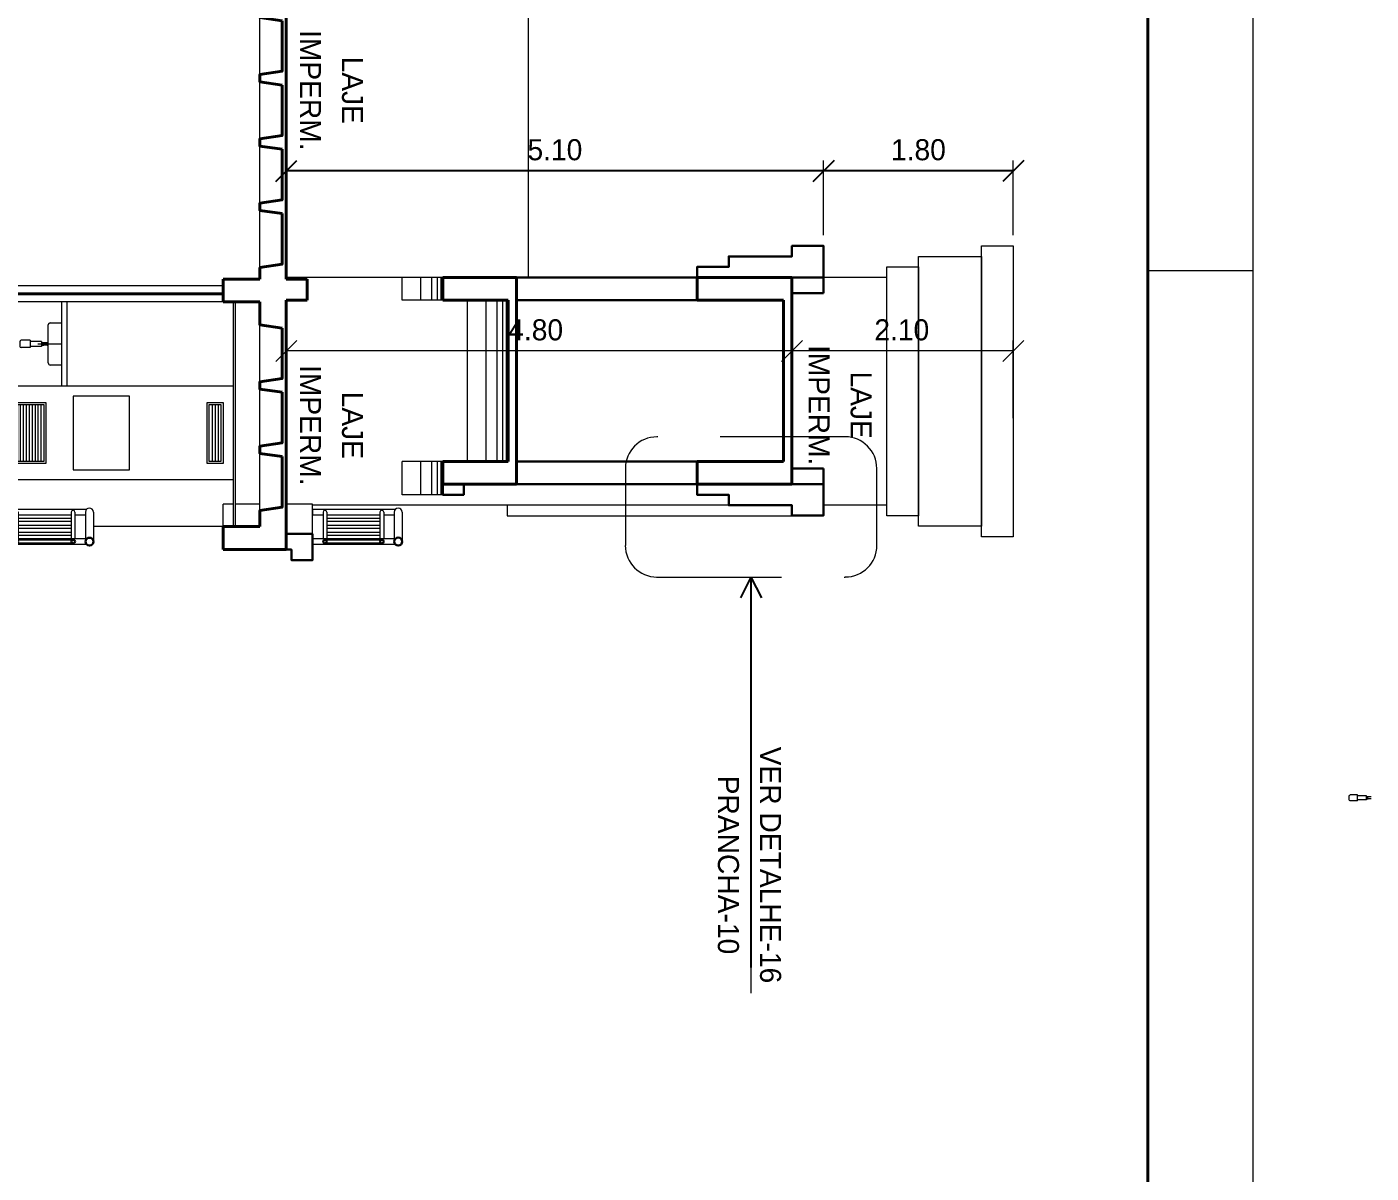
# Model space of a CAD drawing. Header units: metres. Extents: x -62 to 23, y -77 to 42.
# Drawn here: x 10.64 to 23.4, y 6.99 to 17.87 of the extents above; entities that cross this region are included whole.
import ezdxf
from ezdxf.enums import TextEntityAlignment as Align

# ---------------------------------------------------------------- set-up
doc = ezdxf.new("R2010")
doc.units = ezdxf.units.M
doc.header["$MEASUREMENT"] = 0
doc.linetypes.add('DGN Style 3', pattern=[2.76643, 1.976022, -0.790409])
doc.linetypes.add('DGN Style 4', pattern=[3.163611, 1.580817, -0.790409, 0.001976, -0.790409])
for name, color, linetype, lineweight in [('1 - Eixos', 7, 'Continuous', 0), ('11 - Acabamentos', 7, 'Continuous', 0), ('15 - Esquadrias Janelas', 7, 'Continuous', 0), ('19 - Estrutura Metálica', 7, 'Continuous', 0), ('32 - Forro', 7, 'Continuous', 0), ('5 - Laje em Corte', 7, 'Continuous', 0), ('7 - Alvenaria', 7, 'Continuous', 0), ('CORNIJAS_VAR NA PLANTA PTIPO 1', 7, 'Continuous', 0), ('Level 1-1', 7, 'Continuous', 0), ('Level 12', 7, 'Continuous', 0), ('Level 24-1', 7, 'Continuous', 0), ('Level 28-1', 7, 'Continuous', 0), ('Level 36', 7, 'Continuous', 0), ('Level 41', 7, 'Continuous', 0), ('Level 44', 7, 'Continuous', 0), ('Level 63', 7, 'Continuous', 0), ('Level 7-1', 7, 'Continuous', 0)]:
    doc.layers.add(name, color=color, linetype=linetype, lineweight=lineweight)
doc.styles.add('Style-CIVIL', font='CIVIL.shx')
doc.styles.add('Style-INTL_ENGINEERING', font='INTL_ENGINEERING.shx')
doc.dimstyles.get("Standard").update_dxf_attribs({"dimtxt": 0.18, "dimasz": 0.18, "dimexe": 0.18, "dimexo": 0.0625, "dimgap": 0.09, "dimtad": 0, "dimtih": 1, "dimtoh": 1, "dimdec": 4, "dimzin": 1, "dimdsep": 46, "dimtxsty": 'Standard', "dimcen": 0, "dimadec": 0, "dimazin": 0, "dimtfac": 1, "dimtdec": 4, "dimtofl": 0, "dimtmove": 0, "dimatfit": 3, "dimfxl": 0, "dimtolj": 1, "dimtzin": 1, "dimarcsym": 0})

# ---------------------------------------------------------------- blocks, each defined once
blk = doc.blocks.new('*U8')
at = {"layer": '19 - Estrutura Metálica', "color": 172, "linetype": 'Continuous', "lineweight": 0, "flags": 128}
for points in [[(0.335, 0.025), (-0.45, 0.025), (-0.45, -0.025), (0.335, -0.025)], [(0.195, 0.013), (-0.32, 0.013)], [(-0.32, -0.012), (0.195, -0.012)]]:
    blk.add_lwpolyline(points, dxfattribs=at)
at = {"layer": '19 - Estrutura Metálica', "color": 172, "linetype": 'Continuous', "lineweight": 30}
for centre, radius in [((-0.332, 0), 0.0175), ((0.208, 0), 0.0175), ((0.363, 0), 0.0375)]:
    blk.add_circle(centre, radius, dxfattribs=at)
blk = doc.blocks.new('*U12')
at = {"layer": 'Level 44', "color": 7, "linetype": 'Continuous', "lineweight": 30}
for p, q in [((-1.05, 0.075), (-1.05, -0.075)), ((1.05, 0.075), (1.05, -0.075))]:
    blk.add_line(p, q, dxfattribs=at)
at = {"layer": 'Level 44', "color": 7, "linetype": 'Continuous', "lineweight": 0}
for p, q in [((1.05, 0.075), (-1.05, 0.075)), ((1.05, -0.075), (-1.05, -0.075))]:
    blk.add_line(p, q, dxfattribs=at)
at = {"layer": 'Level 44', "color": 7, "linetype": 'Continuous', "lineweight": 40}
blk.add_line((1.05, 0), (-1.05, 0), dxfattribs=at)
blk = doc.blocks.new('*U13')
at = {"layer": 'Level 44', "color": 7, "linetype": 'Continuous', "lineweight": 30}
for p, q in [((-1.05, 0.075), (-1.05, -0.075)), ((1.28, 0.075), (1.28, -0.075))]:
    blk.add_line(p, q, dxfattribs=at)
at = {"layer": 'Level 44', "color": 7, "linetype": 'Continuous', "lineweight": 0}
for p, q in [((1.28, 0.075), (-1.05, 0.075)), ((1.28, -0.075), (-1.05, -0.075))]:
    blk.add_line(p, q, dxfattribs=at)
at = {"layer": 'Level 44', "color": 7, "linetype": 'Continuous', "lineweight": 40}
blk.add_line((1.28, 0), (-1.05, 0), dxfattribs=at)
blk = doc.blocks.new('*U14')
at = {"layer": '19 - Estrutura Metálica', "color": 171, "linetype": 'Continuous', "lineweight": 30}
for p, q in [((0.007, 0.014), (0.017, 0.006)), ((0.013, 0.022), (0.023, 0.014)), ((-0.016, -0.063), (0.019, -0.022)), ((-0.008, -0.069), (0.027, -0.029))]:
    blk.add_line(p, q, dxfattribs=at)
for radius in [0.025, 0.015]:
    blk.add_circle((-0.009, 0.034), radius, dxfattribs=at)
for radius, start, end in [(0.02, 318.3321, 47.1052), (0.03, 319.6851, 49.6329)]:
    blk.add_arc((0.004, -0.009), radius, start, end, dxfattribs=at)
blk = doc.blocks.new('*U15')
at = {"layer": '19 - Estrutura Metálica', "color": 171, "linetype": 'Continuous', "lineweight": 30}
for p, q in [((0.007, 0.014), (0.017, 0.006)), ((0.013, 0.022), (0.023, 0.014)), ((-0.016, -0.063), (0.019, -0.022)), ((-0.008, -0.069), (0.027, -0.029))]:
    blk.add_line(p, q, dxfattribs=at)
at = {"layer": '19 - Estrutura Metálica', "color": 171, "linetype": 'Continuous', "lineweight": 30, "extrusion": (0, 0, -1)}
for radius in [0.025, 0.015]:
    blk.add_circle((0.009, 0.034), radius, dxfattribs=at)
at = {"layer": '19 - Estrutura Metálica', "color": 171, "linetype": 'Continuous', "lineweight": 30}
for radius, start, end in [(0.02, 318.3321, 47.1052), (0.03, 319.6851, 49.6329)]:
    blk.add_arc((0.004, -0.009), radius, start, end, dxfattribs=at)
blk = doc.blocks.new('*U16')
at = {"layer": '19 - Estrutura Metálica', "color": 172, "linetype": 'Continuous', "lineweight": 0, "flags": 128}
for points in [[(0.335, 0.025), (-0.45, 0.025), (-0.45, -0.025), (0.335, -0.025)], [(0.195, 0.013), (-0.32, 0.013)], [(-0.32, -0.012), (0.195, -0.012)]]:
    blk.add_lwpolyline(points, dxfattribs=at)
at = {"layer": '19 - Estrutura Metálica', "color": 172, "linetype": 'Continuous', "lineweight": 30}
for centre, radius in [((-0.332, 0), 0.0175), ((0.208, 0), 0.0175), ((0.363, 0), 0.0375)]:
    blk.add_circle(centre, radius, dxfattribs=at)
blk = doc.blocks.new('SIFAOF')
at = {"color": 172, "linetype": 'Continuous', "lineweight": 0}
for p, q in [((-0.017, 0), (-0.017, -0.007)), ((-0.012, 0), (-0.012, -0.059)), ((0, -0.007), (0, 0)), ((0.012, 0), (0.012, -0.059)), ((0.017, 0), (0.017, -0.007)), ((-0.023, -0.065), (0.023, -0.065)), ((-0.023, -0.065), (-0.023, -0.17)), ((-0.017, -0.007), (0.017, -0.007)), ((-0.017, -0.048), (0.017, -0.048)), ((-0.017, -0.059), (0.017, -0.059)), ((-0.017, -0.059), (-0.017, -0.065)), ((-0.012, -0.059), (0.008, -0.048)), ((-0.012, -0.057), (0.004, -0.048)), ((-0.012, -0.054), (-0.001, -0.048)), ((-0.012, -0.051), (-0.006, -0.048)), ((-0.012, -0.049), (-0.01, -0.048)), ((-0.007, -0.059), (0.012, -0.049)), ((-0.003, -0.059), (0.012, -0.051)), ((0.002, -0.059), (0.012, -0.054)), ((0.007, -0.059), (0.012, -0.057)), ((0.011, -0.059), (0.012, -0.059)), ((0.017, -0.059), (0.017, -0.065)), ((0.023, -0.065), (0.023, -0.17)), ((-0.035, -0.17), (0.035, -0.17)), ((-0.035, -0.17), (-0.035, -0.257)), ((0.035, -0.17), (0.035, -0.257)), ((-0.023, -0.269), (0.023, -0.269))]:
    blk.add_line(p, q, dxfattribs=at)
for centre, start, end in [((-0.023, -0.257), 180, 270), ((0.023, -0.257), 270, 0)]:
    blk.add_arc(centre, 0.0116, start, end, dxfattribs=at)
blk = doc.blocks.new('*U17')
at = {"layer": 'Level 36', "color": 172, "linetype": 'Continuous', "lineweight": 13}
for p, q in [((0.045, -0.18), (0.045, 0.18)), ((0.065, 0.2), (0.174, 0.2)), ((0.174, -0.2), (0.065, -0.2))]:
    blk.add_line(p, q, dxfattribs=at)
at = {"layer": 'Level 36', "color": 172, "linetype": 'DGN Style 4', "lineweight": 13}
blk.add_line((-0.054, 0), (0.174, 0), dxfattribs=at)
at = {"layer": 'Level 36', "color": 172, "linetype": 'Continuous', "lineweight": 13, "flags": 128}
for points in [[(0.174, -0.4), (0.174, 0.4)], [(0.224, -0.4), (0.224, 0.4)]]:
    blk.add_lwpolyline(points, dxfattribs=at)
at = {"layer": 'Level 36', "color": 172, "linetype": 'Continuous', "lineweight": 13, "extrusion": (0, 0, -1)}
blk.add_arc((-0.065, 0.18), 0.02, 359.9998, 89.9998, dxfattribs=at)
at = {"layer": 'Level 36', "color": 172, "linetype": 'Continuous', "lineweight": 13}
for centre, start, end in [((0.065, 0.18), 90.0002, 180.0001), ((0.065, -0.18), 180.0002, 270.0002)]:
    blk.add_arc(centre, 0.02, start, end, dxfattribs=at)
at = {"layer": 'Level 41', "color": 7, "linetype": 'Continuous', "lineweight": 30, "rotation": 270}
blk.add_blockref('SIFAOF', (0.045, 0), dxfattribs=at)
blk = doc.blocks.new('*U11')
at = {"layer": '11 - Acabamentos', "color": 30, "linetype": 'Continuous', "lineweight": 13}
for p, q in [((1.24, -6.198), (-1.19, -6.198)), ((1.14, -6.641), (-0.09, -6.641))]:
    blk.add_line(p, q, dxfattribs=at)
at = {"layer": '15 - Esquadrias Janelas', "color": 7, "linetype": 'Continuous', "lineweight": 0, "flags": 128}
for points in [[(0.96, 3.322), (0.96, 2.772), (-0.24, 2.772), (-0.24, 3.322)], [(0.91, 3.272), (0.91, 2.822), (-0.19, 2.822), (-0.19, 3.272)], [(-0.24, 2.772), (-0.24, 2.222), (0.96, 2.222), (0.96, 2.772)], [(-0.19, 2.722), (-0.19, 2.272), (0.91, 2.272), (0.91, 2.722)]]:
    blk.add_lwpolyline(points, close=True, dxfattribs=at)
at = {"layer": '19 - Estrutura Metálica', "color": 172, "linetype": 'Continuous', "lineweight": 0}
for p, q in [((-0.84, -6.503), (-0.84, -6.758)), ((-0.805, -6.503), (-0.805, -6.758)), ((-0.3, -6.503), (-0.3, -6.758)), ((-0.265, -6.503), (-0.265, -6.758)), ((-0.165, -6.503), (-0.165, -6.758)), ((-0.09, -6.503), (-0.09, -6.783))]:
    blk.add_line(p, q, dxfattribs=at)
at = {"layer": '19 - Estrutura Metálica', "color": 172, "linetype": 'Continuous', "lineweight": 0, "flags": 128}
for points in [[(-0.155, -6.478), (-0.94, -6.478), (-0.94, -6.528), (-0.84, -6.528)], [(-0.805, -6.528), (-0.3, -6.528)], [(-0.3, -6.564), (-0.805, -6.564)], [(-0.805, -6.589), (-0.3, -6.589)], [(-0.3, -6.63), (-0.805, -6.63)], [(-0.265, -6.528), (-0.165, -6.528)], [(-0.805, -6.655), (-0.3, -6.655)], [(-0.3, -6.696), (-0.805, -6.696)], [(-0.805, -6.721), (-0.3, -6.721)]]:
    blk.add_lwpolyline(points, dxfattribs=at)
at = {"layer": '19 - Estrutura Metálica', "color": 172, "linetype": 'Continuous', "lineweight": 0}
for centre, radius in [((-0.823, -6.503), 0.0175), ((-0.283, -6.503), 0.0175), ((-0.128, -6.503), 0.0375)]:
    blk.add_arc(centre, radius, 0, 180, dxfattribs=at)
at = {"layer": '32 - Forro', "color": 30, "linetype": 'Continuous', "lineweight": 13}
for p, q in [((-1.64, -6.641), (-1.64, -4.508)), ((-1.62, -6.641), (-1.62, -4.508))]:
    blk.add_line(p, q, dxfattribs=at)
at = {"layer": '5 - Laje em Corte', "color": 1, "linetype": 'Continuous', "lineweight": 40}
for p, q in [((1.74, 6.958), (-1.14, 6.958)), ((-0.16, 6.743), (-1.14, 6.743)), ((-0.16, 5.502), (-0.16, 6.743)), ((-0.06, 5.532), (-0.06, 6.743)), ((1.74, 6.743), (-0.06, 6.743)), ((0.56, 4.422), (-0.16, 5.502)), ((-0.06, 5.532), (0.12, 5.532)), ((0.12, 5.262), (0.12, 5.532)), ((0.3, 5.262), (0.12, 5.262)), ((0.3, 4.992), (0.3, 5.262)), ((0.48, 4.992), (0.3, 4.992)), ((0.48, 4.722), (0.48, 4.992)), ((0.66, 4.722), (0.48, 4.722)), ((0.66, 3.372), (0.66, 4.722)), ((0.56, 3.372), (0.56, 4.422)), ((-1.14, 3.522), (-1.74, 3.522)), ((-1.74, 3.522), (-1.74, 3.372)), ((-1.14, 3.522), (-1.14, -4.358)), ((-1.22, 3.372), (-1.74, 3.372)), ((-1.22, 3.372), (-1.22, 2.172)), ((0.56, 3.372), (0.66, 3.372)), ((-1.22, 2.172), (-1.74, 2.172)), ((-1.74, 2.172), (-1.74, 1.958)), ((-1.39, 1.958), (-1.74, 1.958)), ((-1.39, -4.292), (-1.74, -4.292)), ((-1.74, -4.292), (-1.74, -4.508)), ((-1.19, -4.358), (-1.19, -6.858)), ((-1.19, -4.358), (-1.14, -4.358)), ((-1.44, -4.508), (-1.74, -4.508)), ((-1.44, -6.641), (-1.74, -6.641)), ((-1.74, -6.641), (-1.74, -6.858)), ((-1.19, -6.858), (-1.74, -6.858))]:
    blk.add_line(p, q, dxfattribs=at)
at = {"layer": '5 - Laje em Corte', "color": 1, "linetype": 'Continuous', "lineweight": 0}
for p, q in [((-1.39, -4.182), (-1.39, 1.848)), ((-1.44, -6.487), (-1.44, -4.727)), ((-1.74, -6.641), (-1.74, -6.428)), ((-1.64, -6.428), (-1.74, -6.428)), ((-1.44, -6.428), (-1.62, -6.428))]:
    blk.add_line(p, q, dxfattribs=at)
at = {"layer": '5 - Laje em Corte', "color": 1, "linetype": 'Continuous', "lineweight": 40, "flags": 128}
for points in [[(-1.39, 1.958), (-1.39, 1.848), (-1.18, 1.818)], [(-1.18, 1.818), (-1.18, 1.338), (-1.39, 1.308), (-1.39, 1.238), (-1.18, 1.208)], [(-1.18, 1.208), (-1.18, 0.728), (-1.39, 0.698), (-1.39, 0.628), (-1.18, 0.598)], [(-1.18, 0.598), (-1.18, 0.118), (-1.39, 0.088), (-1.39, 0.018), (-1.18, -0.012)], [(-1.18, -0.012), (-1.18, -0.492), (-1.39, -0.522), (-1.39, -0.592), (-1.18, -0.622)], [(-1.18, -0.622), (-1.18, -1.102), (-1.39, -1.132), (-1.39, -1.202), (-1.18, -1.232)], [(-1.18, -1.232), (-1.18, -1.712), (-1.39, -1.742), (-1.39, -1.812), (-1.18, -1.842)], [(-1.18, -1.842), (-1.18, -2.322), (-1.39, -2.352), (-1.39, -2.422), (-1.18, -2.452)], [(-1.18, -2.452), (-1.18, -2.932), (-1.39, -2.962), (-1.39, -3.032), (-1.18, -3.062)], [(-1.18, -3.062), (-1.18, -3.542), (-1.39, -3.572), (-1.39, -3.642), (-1.18, -3.672)], [(-1.18, -3.672), (-1.18, -4.152), (-1.39, -4.182)], [(-1.39, -4.182), (-1.39, -4.292)], [(-1.44, -4.508), (-1.44, -4.727), (-1.23, -4.757)], [(-1.23, -4.757), (-1.23, -5.237), (-1.44, -5.267), (-1.44, -5.337), (-1.23, -5.367)], [(-1.23, -5.367), (-1.23, -5.847), (-1.44, -5.877), (-1.44, -5.947), (-1.23, -5.977)], [(-1.23, -5.977), (-1.23, -6.457), (-1.44, -6.487), (-1.44, -6.641)]]:
    blk.add_lwpolyline(points, dxfattribs=at)
at = {"layer": '7 - Alvenaria', "color": 7, "linetype": 'Continuous', "lineweight": 30}
blk.add_line((-0.94, -6.708), (-1.19, -6.708), dxfattribs=at)
at = {"layer": '7 - Alvenaria', "color": 7, "linetype": 'Continuous', "lineweight": 30, "flags": 128}
blk.add_lwpolyline([(-0.94, -6.708), (-0.94, -6.958), (-1.14, -6.958), (-1.14, -6.858), (-1.19, -6.858)], dxfattribs=at)
at = {"layer": 'CORNIJAS_VAR NA PLANTA PTIPO 1', "color": 7, "linetype": 'Continuous', "lineweight": 30}
for p, q in [((1.14, 2.172), (0.96, 2.172)), ((1.14, 2.022), (0.96, 2.022))]:
    blk.add_line(p, q, dxfattribs=at)
at = {"layer": 'CORNIJAS_VAR NA PLANTA PTIPO 1', "color": 7, "linetype": 'Continuous', "lineweight": 13}
for p, q in [((-0.94, -6.428), (-1.19, -6.428)), ((-0.94, -6.708), (-0.94, -6.428))]:
    blk.add_line(p, q, dxfattribs=at)
at = {"layer": 'Level 28-1', "color": 171, "linetype": 'Continuous', "lineweight": 13}
for p, q in [((0.771, 6.703), (-0.06, 6.703)), ((0.821, 6.665), (-0.06, 6.665)), ((0.821, 6.703), (0.778, 6.703)), ((0.821, 5.61), (-0.06, 5.61)), ((0.771, 5.572), (-0.06, 5.572)), ((0.771, 5.532), (0.771, 5.572)), ((0.778, 5.532), (0.778, 5.572)), ((0.812, 5.572), (0.778, 5.572)), ((0.803, 5.587), (0.792, 5.587)), ((0.803, 5.595), (0.793, 5.595)), ((0.806, 5.579), (1.526, 4.652)), ((0.836, 5.602), (1.556, 4.675)), ((-0.309, 4.722), (-0.309, 4.682)), ((-0.302, 4.722), (-0.302, 4.683)), ((-0.24, 4.663), (-0.24, 4.722)), ((-1.14, 4.682), (-0.259, 4.682)), ((-1.14, 4.645), (-0.259, 4.645)), ((1.491, 4.698), (1.491, 4.682)), ((1.498, 4.688), (1.498, 4.683)), ((1.515, 4.667), (1.512, 4.667)), ((1.52, 4.66), (1.513, 4.66)), ((1.541, 4.645), (1.74, 4.645)), ((1.55, 4.682), (1.74, 4.682)), ((-1.14, 3.6), (-0.259, 3.6)), ((1.541, 3.6), (1.74, 3.6)), ((-1.14, 3.562), (-0.259, 3.562)), ((-0.309, 3.522), (-0.309, 3.562)), ((-0.302, 3.522), (-0.302, 3.562)), ((1.541, 3.562), (1.74, 3.562))]:
    blk.add_line(p, q, dxfattribs=at)
at = {"layer": 'Level 28-1', "color": 171, "linetype": 'Continuous', "lineweight": 13, "flags": 128}
blk.add_lwpolyline([(-0.278, 4.682), (-0.278, 4.722), (-0.278, 4.693)], dxfattribs=at)
at = {"layer": 'Level 28-1', "color": 171, "linetype": 'Continuous', "lineweight": 13, "extrusion": (0, 0, -1)}
for radius, start, end in [(0.0225, 0.0115, 89.9593), (0.015, 358.6585, 87.4316)]:
    blk.add_arc((-0.793, 5.572), radius, start, end, dxfattribs=at)
at = {"layer": 'Level 28-1', "color": 171, "linetype": 'Continuous', "lineweight": 13}
for centre, radius, start, end in [((0.821, 5.591), 0.0187, 36.9033, 216.9033), ((-0.259, 4.663), 0.0187, 269.9948, 90.0001), ((1.513, 4.682), 0.0225, 180.0115, 269.9593), ((1.513, 4.682), 0.015, 178.6585, 267.4316), ((1.541, 4.663), 0.0187, 216.9033, 36.9033), ((-0.259, 3.581), 0.0187, 269.9999, 90)]:
    blk.add_arc(centre, radius, start, end, dxfattribs=at)
at = {"layer": 'Level 36', "color": 172, "linetype": 'Continuous', "lineweight": 13}
for p, q in [((-1.008, -5.483), (-1.008, -6.023)), ((-0.98, -5.483), (-0.98, -6.023)), ((-0.952, -5.483), (-0.952, -6.023)), ((-0.924, -5.483), (-0.924, -6.023)), ((-0.896, -5.483), (-0.896, -6.023)), ((-0.868, -5.483), (-0.868, -6.023)), ((-0.84, -5.483), (-0.84, -6.023)), ((-0.812, -5.483), (-0.812, -6.023)), ((-0.784, -5.483), (-0.784, -6.023)), ((-0.756, -5.483), (-0.756, -6.023)), ((-0.728, -5.483), (-0.728, -6.023)), ((-0.7, -5.483), (-0.7, -6.023)), ((-0.672, -5.483), (-0.672, -6.023)), ((-0.644, -5.483), (-0.644, -6.023)), ((-0.616, -5.483), (-0.616, -6.023)), ((-0.588, -5.483), (-0.588, -6.023)), ((-0.56, -5.483), (-0.56, -6.023)), ((1.037, -5.483), (1.037, -6.023)), ((1.065, -5.483), (1.065, -6.023)), ((1.093, -5.483), (1.093, -6.023))]:
    blk.add_line(p, q, dxfattribs=at)
at = {"layer": 'Level 36', "color": 172, "linetype": 'Continuous', "lineweight": 13, "flags": 128}
for points in [[(-0.54, -5.463), (-0.54, -6.043), (-1.06, -6.043), (-1.06, -5.463)], [(-0.56, -5.483), (-0.56, -6.023), (-1.04, -6.023), (-1.04, -5.483)], [(-0.283, -5.404), (-0.283, -6.102), (0.252, -6.102), (0.252, -5.404)], [(1.14, -5.463), (1.14, -6.043), (0.99, -6.043), (0.99, -5.463)], [(1.12, -5.483), (1.12, -6.023), (1.01, -6.023), (1.01, -5.483)]]:
    blk.add_lwpolyline(points, close=True, dxfattribs=at)
at = {"layer": 'Level 41', "color": 230, "linetype": 'Continuous', "lineweight": 0}
for p, q in [((-1.24, 5.532), (-1.24, 6.743)), ((0.84, 3.522), (0.84, 4.722)), ((1.02, 3.522), (1.02, 4.722)), ((1.2, 3.522), (1.2, 4.722)), ((1.38, 3.522), (1.38, 4.722)), ((1.56, 4.682), (1.56, 4.722)), ((1.74, 4.682), (1.74, 4.722)), ((1.56, 3.6), (1.56, 4.645)), ((1.74, 3.6), (1.74, 4.645)), ((1.56, 3.522), (1.56, 3.562)), ((1.74, 3.522), (1.74, 3.562))]:
    blk.add_line(p, q, dxfattribs=at)
at = {"layer": 'Level 41', "color": 230, "linetype": 'DGN Style 3', "lineweight": 0}
for p, q in [((-1.14, 4.722), (-1.14, 6.743)), ((-0.96, 5.532), (-0.96, 6.743)), ((-0.78, 5.532), (-0.78, 6.743)), ((-0.6, 5.532), (-0.6, 6.743)), ((-0.42, 5.532), (-0.42, 6.743)), ((-0.24, 5.532), (-0.24, 6.743))]:
    blk.add_line(p, q, dxfattribs=at)
at = {"layer": 'Level 41', "color": 7, "linetype": 'Continuous', "lineweight": 13}
for p, q in [((-0.16, 5.532), (-1.14, 5.532)), ((0.843, 5.532), (0.12, 5.532)), ((1.74, 5.532), (0.891, 5.532)), ((0.36, 4.722), (-1.14, 4.722)), ((1.472, 4.722), (0.66, 4.722)), ((1.74, 4.722), (1.519, 4.722))]:
    blk.add_line(p, q, dxfattribs=at)
at = {"layer": 'Level 41', "color": 7, "linetype": 'Continuous', "lineweight": 30}
for p, q in [((0.56, 3.522), (-1.14, 3.522)), ((1.14, 3.522), (0.66, 3.522)), ((0.56, 3.372), (-1.14, 3.372)), ((1.14, 3.372), (0.66, 3.372))]:
    blk.add_line(p, q, dxfattribs=at)
at = {"layer": 'Level 44', "color": 7, "linetype": 'Continuous', "lineweight": 13}
for p, q in [((1.49, -0.378), (-1.14, -0.378)), ((1.24, -5.308), (-1.19, -5.308))]:
    blk.add_line(p, q, dxfattribs=at)
at = {"layer": '19 - Estrutura Metálica', "color": 171, "linetype": 'Continuous', "lineweight": 30, "xscale": 0.7499990121287976, "yscale": 0.7499990121287976, "zscale": 0.7499990121287976, "rotation": 220.3263723975496}
blk.add_blockref('*U14', (0.8, 6.699), dxfattribs=at)
at = {"layer": '19 - Estrutura Metálica', "color": 171, "linetype": 'Continuous', "lineweight": 30, "extrusion": (0, 0, -1), "xscale": 0.7499990121287978, "yscale": 0.7499990121287978, "zscale": 0.7499990121287978, "rotation": 40.32637239754955}
blk.add_blockref('*U15', (-1.52, 3.566), dxfattribs=at)
at = {"layer": '19 - Estrutura Metálica', "color": 172, "linetype": 'Continuous', "lineweight": 30}
blk.add_blockref('*U16', (-0.49, -6.783), dxfattribs=at)
at = {"layer": 'Level 36', "color": 172, "linetype": 'Continuous', "lineweight": 13}
blk.add_blockref('*U17', (-0.564, -4.908), dxfattribs=at)
at = {"layer": 'Level 44', "color": 7, "linetype": 'Continuous', "lineweight": 30}
for name, p in [('*U12', (-0.09, 2.097)), ('*U13', (-0.14, -4.433))]:
    blk.add_blockref(name, p, dxfattribs=at)
blk = doc.blocks.new('*U24')
at = {"layer": '32 - Forro', "color": 30, "linetype": 'Continuous', "lineweight": 13}
for p, q in [((-0.3, -4.973), (-0.3, -2.84)), ((-0.28, -4.973), (-0.28, -2.84))]:
    blk.add_line(p, q, dxfattribs=at)
at = {"layer": '5 - Laje em Corte', "color": 1, "linetype": 'Continuous', "lineweight": 40}
for p, q in [((0.2, 5.19), (-0.4, 5.19)), ((-0.4, 5.19), (-0.4, 5.04)), ((0.2, 5.19), (0.2, -2.624)), ((0.1, 5.04), (-0.4, 5.04)), ((0.1, 5.04), (0.1, 3.84)), ((0.1, 3.84), (-0.4, 3.84)), ((-0.4, 3.84), (-0.4, 3.626)), ((-0.05, 3.626), (-0.4, 3.626)), ((-0.05, -2.624), (-0.4, -2.624)), ((-0.4, -2.624), (-0.4, -2.84)), ((0.4, -2.624), (0.2, -2.624)), ((0.4, -2.624), (0.4, -2.824)), ((-0.05, -2.84), (-0.4, -2.84)), ((0.4, -2.824), (0.2, -2.824)), ((0.2, -2.824), (0.2, -5.19)), ((-0.05, -4.973), (-0.4, -4.973)), ((-0.4, -4.973), (-0.4, -5.19)), ((0.2, -5.19), (-0.4, -5.19))]:
    blk.add_line(p, q, dxfattribs=at)
at = {"layer": '5 - Laje em Corte', "color": 1, "linetype": 'Continuous', "lineweight": 0}
for p, q in [((-0.05, -2.514), (-0.05, 3.516)), ((-0.05, -4.819), (-0.05, -3.059)), ((-0.4, -4.973), (-0.4, -4.76)), ((-0.3, -4.76), (-0.4, -4.76)), ((-0.05, -4.76), (-0.28, -4.76))]:
    blk.add_line(p, q, dxfattribs=at)
at = {"layer": '5 - Laje em Corte', "color": 1, "linetype": 'Continuous', "lineweight": 40, "flags": 128}
for points in [[(-0.05, 3.626), (-0.05, 3.516), (0.16, 3.486)], [(0.16, 3.486), (0.16, 3.006), (-0.05, 2.976), (-0.05, 2.906), (0.16, 2.876)], [(0.16, 2.876), (0.16, 2.396), (-0.05, 2.366), (-0.05, 2.296), (0.16, 2.266)], [(0.16, 2.266), (0.16, 1.786), (-0.05, 1.756), (-0.05, 1.686), (0.16, 1.656)], [(0.16, 1.656), (0.16, 1.176), (-0.05, 1.146), (-0.05, 1.076), (0.16, 1.046)], [(0.16, 1.046), (0.16, 0.566), (-0.05, 0.536), (-0.05, 0.466), (0.16, 0.436)], [(0.16, 0.436), (0.16, -0.044), (-0.05, -0.074), (-0.05, -0.144), (0.16, -0.174)], [(0.16, -0.174), (0.16, -0.654), (-0.05, -0.684), (-0.05, -0.754), (0.16, -0.784)], [(0.16, -0.784), (0.16, -1.264), (-0.05, -1.294), (-0.05, -1.364), (0.16, -1.394)], [(0.16, -1.394), (0.16, -1.874), (-0.05, -1.904), (-0.05, -1.974), (0.16, -2.004)], [(0.16, -2.004), (0.16, -2.484), (-0.05, -2.514)], [(-0.05, -2.514), (-0.05, -2.624)], [(-0.05, -2.84), (-0.05, -3.059), (0.16, -3.089)], [(0.16, -3.089), (0.16, -3.569), (-0.05, -3.599), (-0.05, -3.669), (0.16, -3.699)], [(0.16, -3.699), (0.16, -4.179), (-0.05, -4.209), (-0.05, -4.279), (0.16, -4.309)], [(0.16, -4.309), (0.16, -4.789), (-0.05, -4.819), (-0.05, -4.973)]]:
    blk.add_lwpolyline(points, dxfattribs=at)
blk = doc.blocks.new('*U42')
at = {"layer": 'Level 24-1', "color": 7, "linetype": 'DGN Style 4', "lineweight": 13, "flags": 128}
for points in [[(-0.691, 2.181), (-1.412, 1.529)], [(1.475, 0.383), (-0.126, 2.153)], [(-1.441, 0.964), (0.157, -0.804)], [(0.722, -0.832), (1.444, -0.179)]]:
    blk.add_lwpolyline(points, dxfattribs=at)
at = {"layer": 'Level 24-1', "color": 7, "linetype": 'DGN Style 4', "lineweight": 13}
for centre, start, end in [((-0.423, 1.885), 42.1218, 132.1218), ((-1.144, 1.232), 132.1218, 222.1218), ((1.176, 0.117), 312.1218, 42.1218), ((0.454, -0.535), 222.1218, 312.1218)]:
    blk.add_arc(centre, 0.4, start, end, dxfattribs=at)
blk = doc.blocks.new('_Oblique')
at = {"color": 0, "linetype": 'ByBlock', "lineweight": -2}
blk.add_line((0.5, 0.5), (-0.5, -0.5), dxfattribs=at)
blk = doc.blocks.new('*D255')
at = {"layer": 'Defpoints', "color": 0, "linetype": 'Continuous', "lineweight": 0}
for p in [(13.103, 16.5), (18.203, 15.79), (13.103, 15.475)]:
    blk.add_point(p, dxfattribs=at)
at = {"layer": 'Level 1-1', "color": 2, "linetype": 'Continuous', "lineweight": 0}
for p, q in [((13.103, 15.575), (13.103, 16.6)), ((18.203, 15.89), (18.203, 16.6))]:
    blk.add_line(p, q, dxfattribs=at)
at = {"layer": 'Level 1-1', "color": 0, "linetype": 'Continuous', "lineweight": -2}
blk.add_line((18.203, 16.5), (13.103, 16.5), dxfattribs=at)
at = {"layer": 'Level 1-1', "color": 0, "linetype": 'Continuous', "lineweight": -2, "xscale": 0.2, "yscale": 0.2, "zscale": 0.2, "rotation": 180}
blk.add_blockref('_Oblique', (13.103, 16.5), dxfattribs=at)
at = {"layer": 'Level 1-1', "color": 0, "linetype": 'Continuous', "lineweight": -2, "xscale": 0.2, "yscale": 0.2, "zscale": 0.2}
blk.add_blockref('_Oblique', (18.203, 16.5), dxfattribs=at)
at = {"layer": 'Level 1-1', "color": 0, "linetype": 'Continuous', "lineweight": 0, "insert": (15.653, 16.7), "char_height": 0.2, "attachment_point": 5, "style": 'Style-CIVIL'}
blk.add_mtext('5.10', dxfattribs=at)
blk = doc.blocks.new('*D254')
at = {"layer": 'Defpoints', "color": 0, "linetype": 'Continuous', "lineweight": 0}
for p in [(18.203, 16.5), (18.203, 15.79), (20.003, 15.79)]:
    blk.add_point(p, dxfattribs=at)
at = {"layer": 'Level 1-1', "color": 2, "linetype": 'Continuous', "lineweight": 0}
for p, q in [((18.203, 15.89), (18.203, 16.6)), ((20.003, 15.89), (20.003, 16.6))]:
    blk.add_line(p, q, dxfattribs=at)
at = {"layer": 'Level 1-1', "color": 0, "linetype": 'Continuous', "lineweight": -2}
blk.add_line((20.003, 16.5), (18.203, 16.5), dxfattribs=at)
at = {"layer": 'Level 1-1', "color": 0, "linetype": 'Continuous', "lineweight": -2, "xscale": 0.2, "yscale": 0.2, "zscale": 0.2, "rotation": 180}
blk.add_blockref('_Oblique', (18.203, 16.5), dxfattribs=at)
at = {"layer": 'Level 1-1', "color": 0, "linetype": 'Continuous', "lineweight": -2, "xscale": 0.2, "yscale": 0.2, "zscale": 0.2}
blk.add_blockref('_Oblique', (20.003, 16.5), dxfattribs=at)
at = {"layer": 'Level 1-1', "color": 0, "linetype": 'Continuous', "lineweight": 0, "insert": (19.103, 16.7), "char_height": 0.2, "attachment_point": 5, "style": 'Style-CIVIL'}
blk.add_mtext('1.80', dxfattribs=at)
blk = doc.blocks.new('*D257')
at = {"layer": 'Defpoints'}
for p in [(13.103, 14.793), (15.503, 14.793), (17.903, 14.509), (13.103, 13.441)]:
    blk.add_point(p, dxfattribs=at)
at = {"layer": 'Level 1-1', "color": 2, "linetype": 'Continuous', "lineweight": 0}
for p, q in [((13.003, 14.693), (13.203, 14.893)), ((13.103, 13.541), (13.103, 14.893)), ((18.003, 14.893), (17.803, 14.693)), ((17.903, 14.609), (17.903, 14.893)), ((17.903, 14.793), (13.103, 14.793))]:
    blk.add_line(p, q, dxfattribs=at)
at = {"layer": 'Level 1-1', "color": 2, "linetype": 'Continuous', "lineweight": 0, "style": 'Style-CIVIL'}
blk.add_text('4.80', height=0.2, dxfattribs=at).set_placement((15.21, 14.993), align=Align.MIDDLE_LEFT)
blk = doc.blocks.new('*D256')
at = {"layer": 'Defpoints'}
for p in [(17.903, 14.793), (18.953, 14.793), (17.903, 14.509), (20.003, 14.056)]:
    blk.add_point(p, dxfattribs=at)
at = {"layer": 'Level 1-1', "color": 2, "linetype": 'Continuous', "lineweight": 0}
for p, q in [((17.803, 14.693), (18.003, 14.893)), ((17.903, 14.609), (17.903, 14.893)), ((20.103, 14.893), (19.903, 14.693)), ((20.003, 14.156), (20.003, 14.893)), ((20.003, 14.793), (17.903, 14.793))]:
    blk.add_line(p, q, dxfattribs=at)
at = {"layer": 'Level 1-1', "color": 2, "linetype": 'Continuous', "lineweight": 0, "style": 'Style-CIVIL'}
blk.add_text('2.10', height=0.2, dxfattribs=at).set_placement((18.685, 14.993), align=Align.MIDDLE_LEFT)
blk = doc.blocks.new('TerminatorOpen')
at = {"color": 0, "linetype": 'ByBlock', "lineweight": -2}
for q in [(-1, 0.5), (-1, 0), (-1, -0.5)]:
    blk.add_line((0, 0), q, dxfattribs=at)

msp = doc.modelspace()

# ---------------------------------------------------------------- linework, layer by layer
at = {"layer": '11 - Acabamentos', "color": 30, "linetype": 'Continuous', "lineweight": 13}
for p, q in [((18.8027, 15.4896), (18.2027, 15.4896)), ((17.3026, 13.329), (13.3527, 13.329)), ((18.8027, 13.329), (18.2026, 13.329))]:
    msp.add_line(p, q, dxfattribs=at)
at = {"layer": '11 - Acabamentos', "color": 30, "linetype": 'Continuous', "lineweight": 13, "flags": 128}
for points in [[(20.0027, 15.7896), (20.0027, 13.0291), (19.7027, 13.0291), (19.7027, 15.7896)], [(19.1027, 15.5896), (19.1027, 13.2291), (18.8027, 13.2291), (18.8027, 15.5896)], [(19.7027, 15.6896), (19.7027, 13.1291), (19.1027, 13.1291), (19.1027, 15.6896)], [(15.199, 13.3289), (15.199, 13.2289), (17.9026, 13.229), (17.9026, 13.329)]]:
    msp.add_lwpolyline(points, close=True, dxfattribs=at)
at = {"layer": '19 - Estrutura Metálica', "color": 172, "linetype": 'Continuous', "lineweight": 0}
for p, q in [((13.4527, 13.2638), (13.4527, 13.009)), ((13.4877, 13.2638), (13.4877, 13.009)), ((13.9927, 13.2638), (13.9927, 13.009)), ((14.0277, 13.2638), (14.0277, 13.009)), ((14.1277, 13.2638), (14.1277, 13.009)), ((14.2027, 13.2638), (14.2027, 12.984))]:
    msp.add_line(p, q, dxfattribs=at)
at = {"layer": '19 - Estrutura Metálica', "color": 172, "linetype": 'Continuous', "lineweight": 0, "flags": 128}
for points in [[(14.1372, 13.2888), (13.3527, 13.2888), (13.3527, 13.2388), (13.4527, 13.2388)], [(13.4877, 13.2388), (13.9927, 13.2388)], [(13.9927, 13.2024), (13.4877, 13.2024)], [(13.4877, 13.1774), (13.9927, 13.1774)], [(14.0277, 13.2388), (14.1277, 13.2388)], [(13.9927, 13.1365), (13.4877, 13.1365)], [(13.4877, 13.1115), (13.9927, 13.1115)], [(13.9927, 13.0706), (13.4877, 13.0706)], [(13.4877, 13.0456), (13.9927, 13.0456)]]:
    msp.add_lwpolyline(points, dxfattribs=at)
at = {"layer": '19 - Estrutura Metálica', "color": 172, "linetype": 'Continuous', "lineweight": 0}
for centre, radius in [((13.4702, 13.2638), 0.0175), ((14.0102, 13.2638), 0.0175), ((14.1652, 13.2638), 0.0375)]:
    msp.add_arc(centre, radius, 0, 180, dxfattribs=at)
at = {"layer": '32 - Forro', "color": 120, "linetype": 'Continuous', "lineweight": 0}
for p, q in [((23.1922, 10.534), (23.1922, 10.5712)), ((23.2713, 10.5805), (23.2015, 10.5805)), ((23.2713, 10.5246), (23.2015, 10.5246)), ((23.2713, 10.5246), (23.2713, 10.5805)), ((23.3551, 10.5712), (23.2713, 10.5712)), ((23.3551, 10.534), (23.2713, 10.534)), ((23.3551, 10.534), (23.3551, 10.5712)), ((23.3597, 10.5665), (23.3551, 10.5665)), ((23.3597, 10.5386), (23.3551, 10.5386)), ((23.3597, 10.5386), (23.3597, 10.5665)), ((23.3597, 10.5505), (23.3663, 10.5619)), ((23.3597, 10.558), (23.362, 10.5619)), ((23.3996, 10.5433), (23.3597, 10.5433)), ((23.3996, 10.5619), (23.3598, 10.5619)), ((23.3598, 10.5468), (23.3685, 10.5619)), ((23.3598, 10.5543), (23.3642, 10.5619)), ((23.3598, 10.5617), (23.3599, 10.5619)), ((23.3598, 10.5433), (23.369, 10.5592)), ((23.362, 10.5433), (23.3691, 10.5555)), ((23.3641, 10.5433), (23.369, 10.5518)), ((23.3663, 10.5433), (23.3691, 10.548)), ((23.3684, 10.5433), (23.369, 10.5443)), ((23.3691, 10.5386), (23.369, 10.5665))]:
    msp.add_line(p, q, dxfattribs=at)
at = {"layer": '32 - Forro', "color": 120, "linetype": 'Continuous', "lineweight": 0, "extrusion": (0, 0, -1)}
for centre, start, end in [((-23.2015, 10.5712), 0.00015, 90.00015), ((-23.2015, 10.534), 270.00015, 0.00015)]:
    msp.add_arc(centre, 0.00931, start, end, dxfattribs=at)
at = {"layer": '5 - Laje em Corte', "color": 1, "linetype": 'Continuous', "lineweight": 40}
for p, q in [((15.2882, 15.4896), (14.5882, 15.4896)), ((14.5882, 15.2746), (14.5882, 15.4896)), ((15.2882, 13.529), (15.2882, 15.4896)), ((17.9026, 15.4896), (17.0026, 15.4896)), ((17.0026, 15.4896), (17.0026, 15.2746)), ((17.9026, 15.4896), (17.9026, 13.529)), ((15.2082, 15.2746), (14.5882, 15.2746)), ((15.2082, 13.7446), (15.2082, 15.2746)), ((17.8226, 15.2746), (17.0026, 15.2746)), ((17.8226, 15.2746), (17.8226, 13.744)), ((15.2082, 13.7446), (14.5882, 13.7446)), ((14.5882, 13.529), (14.5882, 13.7446)), ((17.8226, 13.744), (17.0026, 13.744)), ((17.0026, 13.744), (17.0026, 13.529)), ((15.2882, 13.529), (14.5882, 13.529)), ((17.9026, 13.529), (17.0026, 13.529))]:
    msp.add_line(p, q, dxfattribs=at)
at = {"layer": '5 - Laje em Corte', "color": 1, "linetype": 'Continuous', "lineweight": 13}
for p, q in [((14.8227, 13.7446), (14.8227, 15.2746)), ((14.9989, 13.7446), (14.9989, 15.2746)), ((15.1038, 13.7446), (15.1038, 15.2746)), ((15.1589, 13.7446), (15.1589, 15.2746)), ((15.1927, 13.7446), (15.1927, 15.2746))]:
    msp.add_line(p, q, dxfattribs=at)
at = {"layer": '7 - Alvenaria', "color": 7, "linetype": 'Continuous', "lineweight": 13}
for p, q in [((15.4027, 15.4896), (15.4027, 18.2217)), ((14.2027, 15.2746), (14.2027, 15.4896)), ((14.3789, 15.2746), (14.3789, 15.4896)), ((14.4838, 15.2746), (14.4838, 15.4896)), ((14.5389, 15.2746), (14.5389, 15.4896)), ((14.5727, 15.2746), (14.5727, 15.4896)), ((14.2027, 13.429), (14.2027, 13.7446)), ((14.5882, 13.7446), (14.2027, 13.7446)), ((14.3789, 13.429), (14.3789, 13.7446)), ((14.4838, 13.429), (14.4838, 13.7446)), ((14.5389, 13.429), (14.5389, 13.7446)), ((14.5727, 13.429), (14.5727, 13.7446)), ((14.5882, 13.429), (14.2027, 13.429))]:
    msp.add_line(p, q, dxfattribs=at)
at = {"layer": '7 - Alvenaria', "color": 7, "linetype": 'Continuous', "lineweight": 30}
for p, q in [((17.0026, 15.4896), (15.2882, 15.4896)), ((17.0026, 15.2746), (15.2882, 15.2746)), ((17.0026, 13.744), (15.2882, 13.744)), ((17.0026, 13.529), (15.2882, 13.529)), ((13.3527, 13.059), (13.1027, 13.059))]:
    msp.add_line(p, q, dxfattribs=at)
at = {"layer": '7 - Alvenaria', "color": 7, "linetype": 'Continuous', "lineweight": 30, "flags": 128}
for points in [[(14.5882, 13.529), (14.5882, 13.429), (14.7882, 13.429), (14.7882, 13.529)], [(13.3527, 13.059), (13.3527, 12.809), (13.1527, 12.809), (13.1527, 12.909), (13.1027, 12.909)]]:
    msp.add_lwpolyline(points, dxfattribs=at)
at = {"layer": 'CORNIJAS_VAR NA PLANTA PTIPO 1', "color": 7, "linetype": 'Continuous', "lineweight": 13}
for p, q in [((13.3527, 13.3388), (13.1027, 13.3388)), ((13.3527, 13.059), (13.3527, 13.3388))]:
    msp.add_line(p, q, dxfattribs=at)
at = {"layer": 'Level 12', "color": 2, "linetype": 'Continuous', "lineweight": 0}
msp.add_line((17.5136, 11.3786), (17.5136, 8.7018), dxfattribs=at)
at = {"layer": 'Level 63', "color": 131, "linetype": 'Continuous', "lineweight": 40}
msp.add_line((21.2805, 39.4515), (21.2795, -75.9495), dxfattribs=at)
at = {"layer": 'Level 63', "color": 131, "linetype": 'Continuous', "lineweight": 0}
msp.add_line((22.2795, 15.5515), (21.2795, 15.5515), dxfattribs=at)
at = {"layer": 'Level 63', "color": 131, "linetype": 'Continuous', "lineweight": 0, "flags": 128}
msp.add_lwpolyline([(22.2795, -76.9485), (22.2795, 41.9525), (-61.8205, 41.9525), (-61.8205, -76.9485)], close=True, dxfattribs=at)
at = {"layer": 'Level 63', "color": 131, "linetype": 'Continuous', "lineweight": 13, "flags": 128}
msp.add_lwpolyline([(21.2805, 39.4515), (21.2805, -13.2486), (-60.8219, -13.2486), (-60.8219, 39.4515)], close=True, dxfattribs=at)
at = {"layer": 'Level 7-1', "color": 7, "linetype": 'Continuous', "lineweight": 13}
for p, q in [((14.5882, 15.4896), (13.1027, 15.4896)), ((14.5882, 15.2746), (14.2027, 15.2746))]:
    msp.add_line(p, q, dxfattribs=at)
at = {"layer": 'Level 7-1', "color": 7, "linetype": 'Continuous', "lineweight": 30}
for p, q in [((17.9026, 15.4896), (18.2027, 15.4896)), ((17.9026, 15.3396), (18.2026, 15.3396)), ((17.9026, 13.679), (18.2026, 13.679)), ((17.9026, 13.529), (18.2027, 13.529))]:
    msp.add_line(p, q, dxfattribs=at)
at = {"layer": 'Level 7-1', "color": 7, "linetype": 'Continuous', "lineweight": 30, "flags": 128}
for points in [[(18.2026, 15.3396), (18.2026, 15.7896), (17.9026, 15.7896), (17.9026, 15.6896), (17.3026, 15.6896), (17.3026, 15.5896), (17.0026, 15.5896), (17.0026, 15.4896)], [(18.2026, 13.679), (18.2026, 13.2318), (17.9026, 13.2318), (17.9026, 13.329), (17.3026, 13.329), (17.3026, 13.429), (17.0026, 13.429), (17.0026, 13.529)]]:
    msp.add_lwpolyline(points, dxfattribs=at)

# ---------------------------------------------------------------- block references
at = {"layer": '19 - Estrutura Metálica', "color": 172, "linetype": 'Continuous', "lineweight": 30}
msp.add_blockref('*U8', (13.8026, 12.984), dxfattribs=at)
at = {"layer": '5 - Laje em Corte', "color": 1, "linetype": 'Continuous', "lineweight": 40}
msp.add_blockref('*U24', (12.9027, 18.099), dxfattribs=at)
at = {"layer": 'Level 24-1', "color": 7, "linetype": 'DGN Style 4', "lineweight": 13, "xscale": 0.7500005604330255, "yscale": 0.7500005604330255, "zscale": 0.7500005604330255, "rotation": 227.8806572216595}
msp.add_blockref('*U42', (17.1474, 13.6612), dxfattribs=at)
at = {"layer": 'Level 44', "color": 7, "linetype": 'Continuous', "lineweight": 13}
msp.add_blockref('*U11', (11.3627, 19.7668), dxfattribs=at)

# ---------------------------------------------------------------- texts
at = {"layer": 'Level 12', "color": 2, "linetype": 'Continuous', "lineweight": 13, "attachment_point": 5}
for s, insert, char_height, rotation, line_spacing_factor, style in [('LAJE\\PIMPERM.\\P', (13.5321, 17.265), 0.1995, 269.99998, 1.19997, 'Style-CIVIL'), ('LAJE\\PIMPERM.\\P', (18.3599, 14.2785), 0.1995, 269.99998, 1.19997, 'Style-CIVIL'), ('LAJE\\PIMPERM.\\P', (13.5321, 14.087), 0.1995, 269.99998, 1.19997, 'Style-CIVIL'), ('VER DETALHE-16\\PPRANCHA-10\\P', (17.4984, 9.9169), 0.199998, 270, 1.200006, 'Style-INTL_ENGINEERING')]:
    msp.add_mtext(s, dxfattribs=dict(at, insert=insert, char_height=char_height, rotation=rotation, line_spacing_factor=line_spacing_factor, style=style))

# ---------------------------------------------------------------- dimensions: what is measured, and where the dimension line sits
at = {"layer": 'Level 1-1', "color": 2, "linetype": 'Continuous', "lineweight": 0}
for base, p1, p2, picture, middle in [((13.1027, 16.5003), (18.2026, 15.7896), (13.1027, 15.4746), '*D255', (15.6526, 16.7003)), ((18.2026, 16.5003), (20.0027, 15.7896), (18.2026, 15.7896), '*D254', (19.1026, 16.7003)), ((13.1027, 14.7931), (17.9026, 14.5093), (13.1027, 13.4406), '*D257', (15.5026, 14.7931)), ((17.9026, 14.7931), (20.0027, 14.0556), (17.9026, 14.5093), '*D256', (18.9526, 14.7931))]:
    dim = msp.add_linear_dim(base=base, p1=p1, p2=p2, angle=180, dimstyle='Standard', override={"dimtxt": 0.2, "dimasz": 0.2, "dimexe": 0.1, "dimexo": 0.1, "dimgap": 0.1, "dimtad": 1, "dimtih": 0, "dimtoh": 0, "dimdec": 2, "dimzin": 7, "dimtxsty": 'Style-CIVIL', "dimblk": 'Oblique', "dimclre": 2, "dimtdec": 2, "dimatfit": 1, "dimfrac": 2, "dimtolj": 0, "dimtzin": 7, "dimlwe": 0}, dxfattribs=at)
    dim.commit()
    dim.dimension.update_dxf_attribs({"geometry": picture, "text_midpoint": middle})

# ---------------------------------------------------------------- leaders
at = {"layer": '1 - Eixos', "color": 2, "linetype": 'Continuous', "lineweight": 0}
msp.add_leader([(17.5136, 12.6482), (17.5136, 8.9441)], dimstyle='Standard', override={"dimtxt": 0.199, "dimasz": 0.199, "dimgap": 0, "dimtad": 1, "dimtxsty": 'Style-INTL_ENGINEERING', "dimldrblk": 'TerminatorOpen'}, dxfattribs=at)

doc.saveas('drawing.dxf')
